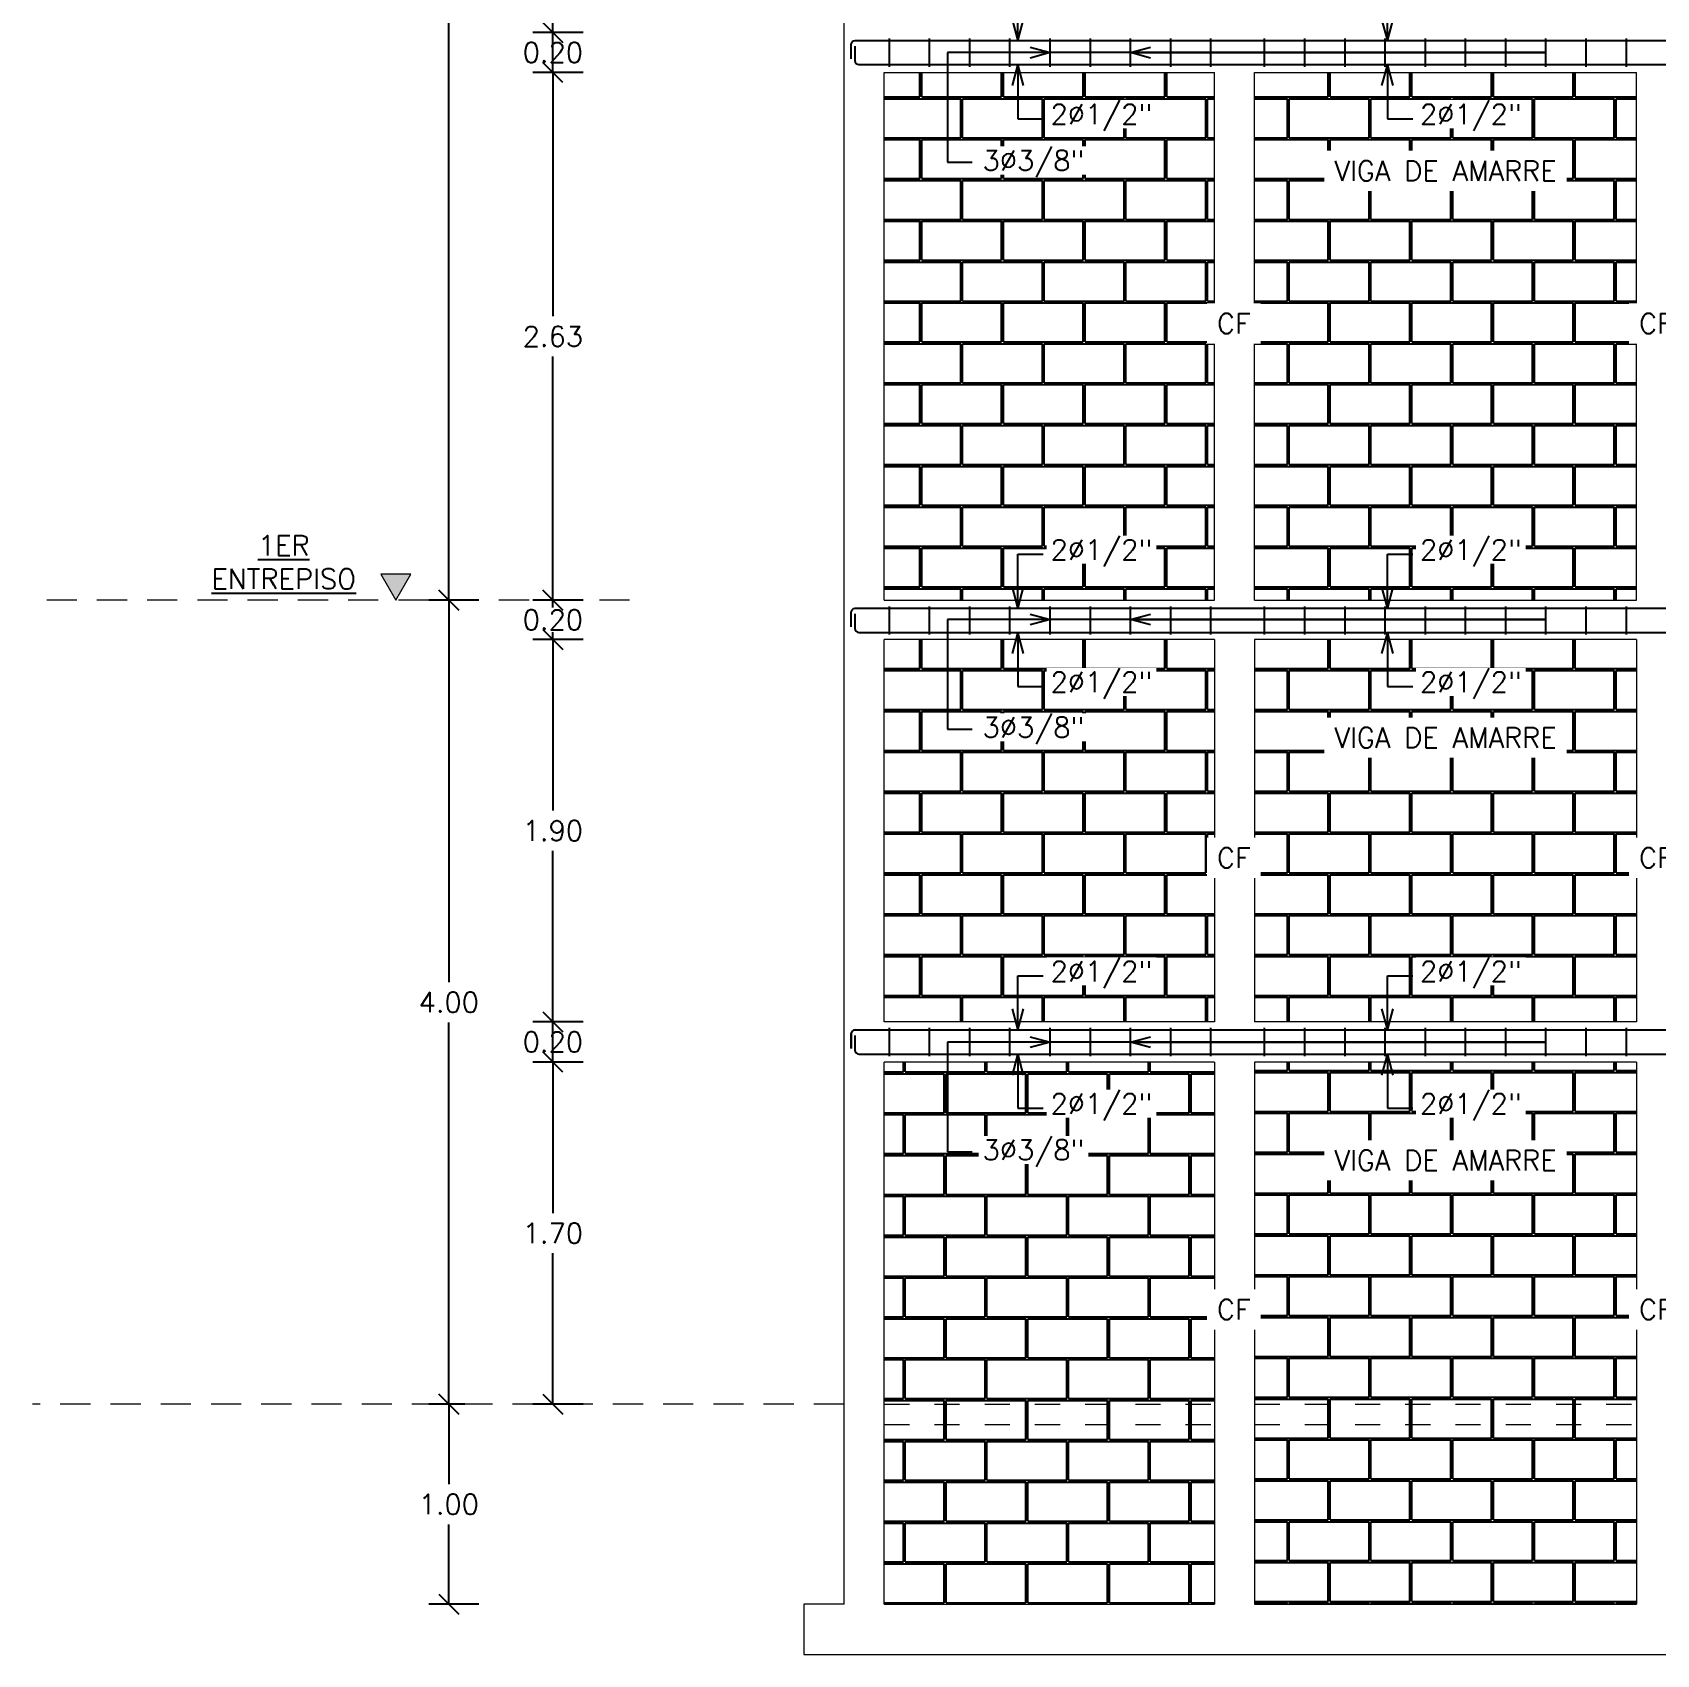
# Model space of a CAD drawing. Header units: metres. Extents: x -44 to 358, y -286 to 66.
# Drawn here: x -21.91 to -13.83, y -98.17 to -90.1 of the extents above; entities that cross this region are included whole.
import ezdxf
from ezdxf import colors
from ezdxf.entities.mleader import LeaderData, LeaderLine
from ezdxf.math import Vec2, Vec3

# ---------------------------------------------------------------- set-up
doc = ezdxf.new("R2010")
doc.units = ezdxf.units.M
doc.header["$LTSCALE"] = 0.3
doc.header["$PDMODE"] = 3
for name, pattern in [('DASHED', [0.75, 0.5, -0.25]), ('HIDDEN', [9.525, 6.35, -3.175]), ('STYLE_01', [0.833282, 0.416565, -0.416718])]:
    doc.linetypes.add(name, pattern=pattern)
for name, color, linetype in [('001-DIMLOSA', 4, 'Continuous'), ('001-DIMTEXTO', 4, 'Continuous'), ('ACERO', 5, 'Continuous'), ('DIMENSIONES', 7, 'Continuous'), ('DIMTEXTO', 4, 'Continuous'), ('HATCH', 8, 'Continuous'), ('TEXTO1', 1, 'Continuous')]:
    doc.layers.add(name, color=color, linetype=linetype)
doc.layers.add('VIGAS', color=1, linetype='HIDDEN', lineweight=15)
doc.styles.add('SMPLEX', font='simplex.shx')
doc.dimstyles.new('DIM-50', dxfattribs={"dimscale": 0.5, "dimtxt": 0.2, "dimasz": 0.2, "dimexe": 0.2, "dimexo": 0.2, "dimgap": 0.1, "dimtad": 0, "dimtih": 1, "dimtoh": 1, "dimzin": 0, "dimdsep": 46, "dimtxsty": 'SMPLEX', "dimblk1": 'OBLIQUE', "dimblk2": 'OBLIQUE', "dimsah": 1, "dimcen": 0.2, "dimclrd": 4, "dimclre": 4, "dimclrt": 4, "dimadec": 0, "dimazin": 0, "dimtfac": 1, "dimtmove": 0, "dimatfit": 3, "dimldrblk": 'OPEN30', "dimfxl": 0.3, "dimfxlon": 1, "dimtfill": 1, "dimtolj": 1, "dimtzin": 0, "dimarcsym": 0})
pattern_1 = [(360, (-20.93746, -163.17626), (0.2032, 0.2032), [0.396875, -0.009525]), (360, (-21.14066, -163.16674), (0.2032, 0.2032), [0.396875, -0.009525]), (90, (-20.93746, -163.17626), (-0.2032, 0.2032), [-0.212725, 0.193675]), (90, (-20.94698, -163.17626), (-0.2032, 0.2032), [-0.212725, 0.193675])]

# ---------------------------------------------------------------- blocks, each defined once
blk = doc.blocks.new('A$C2BC87D2B')
at = {"layer": '001-DIMTEXTO', "lineweight": 0}
h = blk.add_hatch(color=4, dxfattribs=at)
h.dxf.hatch_style = 1
h.paths.add_polyline_path([(0, 0), (0.112, 0.194), (-0.112, 0.194)])
at = {"layer": '001-DIMTEXTO', "color": 4, "lineweight": 0, "flags": 128}
blk.add_lwpolyline([(0, 0), (0.112, 0.194), (-0.112, 0.194)], close=True, dxfattribs=at)
blk = doc.blocks.new('_OBLIQUE')
at = {"color": 0, "linetype": 'ByBlock'}
blk.add_line((-0.5, -0.5), (0.5, 0.5), dxfattribs=at)
blk = doc.blocks.new('*D790')
at = {"layer": 'DEFPOINTS', "color": 0, "ltscale": 0.2, "transparency": 16777216}
for p in [(-19.8366, -92.9254), (-18.9376, -92.9254), (-19.6565, -96.9254)]:
    blk.add_point(p, dxfattribs=at)
at = {"layer": 'DIMENSIONES', "color": 4, "lineweight": -2, "ltscale": 0.2, "transparency": 16777216}
for p, q in [((-19.6866, -92.9254), (-19.9366, -92.9254)), ((-19.8366, -92.9254), (-19.8366, -94.8254)), ((-19.8366, -96.9254), (-19.8366, -95.0254)), ((-19.7565, -96.9254), (-19.9366, -96.9254))]:
    blk.add_line(p, q, dxfattribs=at)
at = {"layer": 'DIMENSIONES', "color": 4, "lineweight": -2, "ltscale": 0.2, "transparency": 16777216, "xscale": 0.1, "yscale": 0.1, "zscale": 0.1}
for p, rotation in [((-19.8366, -92.9254), 90), ((-19.8366, -96.9254), 270)]:
    blk.add_blockref('_OBLIQUE', p, dxfattribs=dict(at, rotation=rotation))
at = {"layer": 'DIMENSIONES', "color": 4, "ltscale": 0.2, "transparency": 16777216, "insert": (-19.8366, -94.9254), "char_height": 0.1, "attachment_point": 5, "style": 'SMPLEX', "bg_fill": 3, "box_fill_scale": 1.1, "bg_fill_color": 256, "bg_fill_true_color": 13158600, "bg_fill_transparency": 0}
blk.add_mtext('\\A1;4.00', dxfattribs=at)
blk = doc.blocks.new('_Open30')
at = {"color": 0, "lineweight": -2}
for p, q in [((-1, 0.268), (0, 0)), ((0, 0), (-1, -0.268)), ((0, 0), (-1, 0))]:
    blk.add_line(p, q, dxfattribs=at)
blk = doc.blocks.new('*D791')
at = {"layer": 'DEFPOINTS', "color": 0, "ltscale": 0.2, "transparency": 16777216}
for p in [(-19.8366, -86.5741), (-14.8699, -86.5741), (-18.9376, -92.9254)]:
    blk.add_point(p, dxfattribs=at)
at = {"layer": 'DIMENSIONES', "color": 4, "lineweight": -2, "ltscale": 0.2, "transparency": 16777216}
for p, q in [((-19.6866, -86.5741), (-19.9366, -86.5741)), ((-19.8366, -86.5741), (-19.8366, -89.6498)), ((-19.8366, -92.9254), (-19.8366, -89.8498)), ((-19.6866, -92.9254), (-19.9366, -92.9254))]:
    blk.add_line(p, q, dxfattribs=at)
at = {"layer": 'DIMENSIONES', "color": 4, "lineweight": -2, "ltscale": 0.2, "transparency": 16777216, "xscale": 0.1, "yscale": 0.1, "zscale": 0.1}
for p, rotation in [((-19.8366, -86.5741), 90), ((-19.8366, -92.9254), 270)]:
    blk.add_blockref('_OBLIQUE', p, dxfattribs=dict(at, rotation=rotation))
at = {"layer": 'DIMENSIONES', "color": 4, "ltscale": 0.2, "transparency": 16777216, "insert": (-19.8366, -89.7498), "char_height": 0.1, "attachment_point": 5, "style": 'SMPLEX', "bg_fill": 3, "box_fill_scale": 1.1, "bg_fill_color": 256, "bg_fill_true_color": 13158600, "bg_fill_transparency": 0}
blk.add_mtext('\\A1;6.35', dxfattribs=at)
blk = doc.blocks.new('*D792')
at = {"layer": 'DEFPOINTS', "color": 0, "ltscale": 0.2, "transparency": 16777216}
for p in [(-19.6565, -96.9254), (-19.8366, -97.9204), (-18.0699, -97.9204)]:
    blk.add_point(p, dxfattribs=at)
at = {"layer": 'DIMENSIONES', "color": 4, "lineweight": -2, "ltscale": 0.2, "transparency": 16777216}
for p, q in [((-19.7565, -96.9254), (-19.9366, -96.9254)), ((-19.8366, -96.9254), (-19.8366, -97.3229)), ((-19.8366, -97.9204), (-19.8366, -97.5229)), ((-19.6866, -97.9204), (-19.9366, -97.9204))]:
    blk.add_line(p, q, dxfattribs=at)
at = {"layer": 'DIMENSIONES', "color": 4, "lineweight": -2, "ltscale": 0.2, "transparency": 16777216, "xscale": 0.1, "yscale": 0.1, "zscale": 0.1}
for p, rotation in [((-19.8366, -96.9254), 90), ((-19.8366, -97.9204), 270)]:
    blk.add_blockref('_OBLIQUE', p, dxfattribs=dict(at, rotation=rotation))
at = {"layer": 'DIMENSIONES', "color": 4, "ltscale": 0.2, "transparency": 16777216, "insert": (-19.8366, -97.4229), "char_height": 0.1, "attachment_point": 5, "style": 'SMPLEX', "bg_fill": 3, "box_fill_scale": 1.1, "bg_fill_color": 256, "bg_fill_true_color": 13158600, "bg_fill_transparency": 0}
blk.add_mtext('\\A1;1.00', dxfattribs=at)
blk = doc.blocks.new('*D793')
at = {"layer": 'DEFPOINTS', "color": 0, "ltscale": 0.2, "transparency": 16777216}
for p in [(-19.3187, -95.2229), (-17.6699, -95.2229), (-17.8699, -96.9254)]:
    blk.add_point(p, dxfattribs=at)
at = {"layer": 'DIMENSIONES', "color": 4, "lineweight": -2, "ltscale": 0.2, "transparency": 16777216}
for p, q in [((-19.1687, -95.2229), (-19.4187, -95.2229)), ((-19.3187, -95.2229), (-19.3187, -95.9742)), ((-19.3187, -96.9254), (-19.3187, -96.1742)), ((-19.1687, -96.9254), (-19.4187, -96.9254))]:
    blk.add_line(p, q, dxfattribs=at)
at = {"layer": 'DIMENSIONES', "color": 4, "lineweight": -2, "ltscale": 0.2, "transparency": 16777216, "xscale": 0.1, "yscale": 0.1, "zscale": 0.1}
for p, rotation in [((-19.3187, -95.2229), 90), ((-19.3187, -96.9254), 270)]:
    blk.add_blockref('_OBLIQUE', p, dxfattribs=dict(at, rotation=rotation))
at = {"layer": 'DIMENSIONES', "color": 4, "ltscale": 0.2, "transparency": 16777216, "insert": (-19.3187, -96.0742), "char_height": 0.1, "attachment_point": 5, "style": 'SMPLEX', "bg_fill": 3, "box_fill_scale": 1.1, "bg_fill_color": 256, "bg_fill_true_color": 13158600, "bg_fill_transparency": 0}
blk.add_mtext('\\A1;1.70', dxfattribs=at)
blk = doc.blocks.new('*D794')
at = {"layer": 'DEFPOINTS', "color": 0, "ltscale": 0.2, "transparency": 16777216}
for p in [(-17.6699, -95.0229), (-17.6699, -95.2229)]:
    blk.add_point(p, dxfattribs=at)
at = {"layer": 'DIMENSIONES', "color": 4, "lineweight": -2, "ltscale": 0.2, "transparency": 16777216}
for p, q in [((-19.3187, -95.0229), (-19.3187, -94.9229)), ((-19.1687, -95.0229), (-19.4187, -95.0229)), ((-19.1687, -95.2229), (-19.4187, -95.2229)), ((-19.3187, -95.2229), (-19.3187, -95.3229))]:
    blk.add_line(p, q, dxfattribs=at)
at = {"layer": 'DIMENSIONES', "color": 4, "ltscale": 0.2, "transparency": 16777216, "insert": (-19.3187, -95.1229), "char_height": 0.1, "attachment_point": 5, "style": 'SMPLEX', "bg_fill": 3, "box_fill_scale": 1.1, "bg_fill_color": 256, "bg_fill_true_color": 13158600, "bg_fill_transparency": 0}
blk.add_mtext('\\A1;0.20', dxfattribs=at)
at = {"layer": 'DEFPOINTS', "color": 0, "ltscale": 0.2, "transparency": 16777216}
blk.add_point((-19.3187, -95.0229), dxfattribs=at)
at = {"layer": 'DIMENSIONES', "color": 4, "lineweight": -2, "ltscale": 0.2, "transparency": 16777216}
blk.add_line((-19.3187, -95.2229), (-19.3187, -95.0229), dxfattribs=at)
blk.add_line((-19.3187, -95.2229), (-19.3187, -95.0229), dxfattribs=at)
at = {"layer": 'DIMENSIONES', "color": 4, "lineweight": -2, "ltscale": 0.2, "transparency": 16777216, "xscale": 0.1, "yscale": 0.1, "zscale": 0.1}
for p, rotation in [((-19.3187, -95.0229), 270), ((-19.3187, -95.2229), 90)]:
    blk.add_blockref('_OBLIQUE', p, dxfattribs=dict(at, rotation=rotation))
blk = doc.blocks.new('*D795')
at = {"layer": 'DEFPOINTS', "color": 0, "ltscale": 0.2, "transparency": 16777216}
for p in [(-19.3187, -93.1204), (-17.6699, -93.1204), (-17.6699, -95.0229)]:
    blk.add_point(p, dxfattribs=at)
at = {"layer": 'DIMENSIONES', "color": 4, "lineweight": -2, "ltscale": 0.2, "transparency": 16777216}
for p, q in [((-19.1687, -93.1204), (-19.4187, -93.1204)), ((-19.3187, -93.1204), (-19.3187, -93.9717)), ((-19.3187, -95.0229), (-19.3187, -94.1717)), ((-19.1687, -95.0229), (-19.4187, -95.0229))]:
    blk.add_line(p, q, dxfattribs=at)
at = {"layer": 'DIMENSIONES', "color": 4, "lineweight": -2, "ltscale": 0.2, "transparency": 16777216, "xscale": 0.1, "yscale": 0.1, "zscale": 0.1}
for p, rotation in [((-19.3187, -93.1204), 90), ((-19.3187, -95.0229), 270)]:
    blk.add_blockref('_OBLIQUE', p, dxfattribs=dict(at, rotation=rotation))
at = {"layer": 'DIMENSIONES', "color": 4, "ltscale": 0.2, "transparency": 16777216, "insert": (-19.3187, -94.0717), "char_height": 0.1, "attachment_point": 5, "style": 'SMPLEX', "bg_fill": 3, "box_fill_scale": 1.1, "bg_fill_color": 256, "bg_fill_true_color": 13158600, "bg_fill_transparency": 0}
blk.add_mtext('\\A1;1.90', dxfattribs=at)
blk = doc.blocks.new('*D796')
at = {"layer": 'DEFPOINTS', "color": 0, "ltscale": 0.2, "transparency": 16777216}
for p in [(-17.6699, -92.9254), (-17.6699, -93.1204)]:
    blk.add_point(p, dxfattribs=at)
at = {"layer": 'DIMENSIONES', "color": 4, "lineweight": -2, "ltscale": 0.2, "transparency": 16777216}
for p, q in [((-19.1687, -92.9254), (-19.4187, -92.9254)), ((-19.3187, -93.1204), (-19.3187, -92.9254)), ((-19.1687, -93.1204), (-19.4187, -93.1204))]:
    blk.add_line(p, q, dxfattribs=at)
at = {"layer": 'DIMENSIONES', "color": 4, "ltscale": 0.2, "transparency": 16777216, "insert": (-19.3187, -93.0229), "char_height": 0.1, "attachment_point": 5, "style": 'SMPLEX', "bg_fill": 3, "box_fill_scale": 1.1, "bg_fill_color": 256, "bg_fill_true_color": 13158600, "bg_fill_transparency": 0}
blk.add_mtext('\\A1;0.20', dxfattribs=at)
at = {"layer": 'DEFPOINTS', "color": 0, "ltscale": 0.2, "transparency": 16777216}
blk.add_point((-19.3187, -92.9254), dxfattribs=at)
at = {"layer": 'DIMENSIONES', "color": 4, "lineweight": -2, "ltscale": 0.2, "transparency": 16777216, "xscale": 0.1, "yscale": 0.1, "zscale": 0.1}
for p, rotation in [((-19.3187, -92.9254), 90), ((-19.3187, -93.1204), 270)]:
    blk.add_blockref('_OBLIQUE', p, dxfattribs=dict(at, rotation=rotation))
blk = doc.blocks.new('*D797')
at = {"layer": 'DEFPOINTS', "color": 0, "ltscale": 0.2, "transparency": 16777216}
for p in [(-19.3187, -90.3004), (-17.6699, -90.3004), (-17.6699, -92.9254)]:
    blk.add_point(p, dxfattribs=at)
at = {"layer": 'DIMENSIONES', "color": 4, "lineweight": -2, "ltscale": 0.2, "transparency": 16777216}
for p, q in [((-19.1687, -90.3004), (-19.4187, -90.3004)), ((-19.3187, -90.3004), (-19.3187, -91.5129)), ((-19.3187, -92.9254), (-19.3187, -91.7129)), ((-19.1687, -92.9254), (-19.4187, -92.9254))]:
    blk.add_line(p, q, dxfattribs=at)
at = {"layer": 'DIMENSIONES', "color": 4, "lineweight": -2, "ltscale": 0.2, "transparency": 16777216, "xscale": 0.1, "yscale": 0.1, "zscale": 0.1}
for p, rotation in [((-19.3187, -90.3004), 90), ((-19.3187, -92.9254), 270)]:
    blk.add_blockref('_OBLIQUE', p, dxfattribs=dict(at, rotation=rotation))
at = {"layer": 'DIMENSIONES', "color": 4, "ltscale": 0.2, "transparency": 16777216, "insert": (-19.3187, -91.6129), "char_height": 0.1, "attachment_point": 5, "style": 'SMPLEX', "bg_fill": 3, "box_fill_scale": 1.1, "bg_fill_color": 256, "bg_fill_true_color": 13158600, "bg_fill_transparency": 0}
blk.add_mtext('\\A1;2.63', dxfattribs=at)
blk = doc.blocks.new('*D798')
at = {"layer": 'DEFPOINTS', "color": 0, "ltscale": 0.2, "transparency": 16777216}
for p in [(-17.6699, -90.1004), (-17.6699, -90.3004)]:
    blk.add_point(p, dxfattribs=at)
at = {"layer": 'DIMENSIONES', "color": 4, "lineweight": -2, "ltscale": 0.2, "transparency": 16777216}
for p, q in [((-19.3187, -90.1004), (-19.3187, -90.0004)), ((-19.1687, -90.1004), (-19.4187, -90.1004)), ((-19.1687, -90.3004), (-19.4187, -90.3004)), ((-19.3187, -90.3004), (-19.3187, -90.4004))]:
    blk.add_line(p, q, dxfattribs=at)
at = {"layer": 'DIMENSIONES', "color": 4, "ltscale": 0.2, "transparency": 16777216, "insert": (-19.3187, -90.2004), "char_height": 0.1, "attachment_point": 5, "style": 'SMPLEX', "bg_fill": 3, "box_fill_scale": 1.1, "bg_fill_color": 256, "bg_fill_true_color": 13158600, "bg_fill_transparency": 0}
blk.add_mtext('\\A1;0.20', dxfattribs=at)
at = {"layer": 'DEFPOINTS', "color": 0, "ltscale": 0.2, "transparency": 16777216}
blk.add_point((-19.3187, -90.1004), dxfattribs=at)
at = {"layer": 'DIMENSIONES', "color": 4, "lineweight": -2, "ltscale": 0.2, "transparency": 16777216}
blk.add_line((-19.3187, -90.3004), (-19.3187, -90.1004), dxfattribs=at)
blk.add_line((-19.3187, -90.3004), (-19.3187, -90.1004), dxfattribs=at)
at = {"layer": 'DIMENSIONES', "color": 4, "lineweight": -2, "ltscale": 0.2, "transparency": 16777216, "xscale": 0.1, "yscale": 0.1, "zscale": 0.1}
for p, rotation in [((-19.3187, -90.1004), 270), ((-19.3187, -90.3004), 90)]:
    blk.add_blockref('_OBLIQUE', p, dxfattribs=dict(at, rotation=rotation))
blk = doc.blocks.new('*D799')
at = {"layer": 'DEFPOINTS', "color": 0, "ltscale": 0.2, "transparency": 16777216}
for p in [(-19.3187, -88.7006), (-17.6699, -88.7006), (-17.6699, -90.1004)]:
    blk.add_point(p, dxfattribs=at)
at = {"layer": 'DIMENSIONES', "color": 4, "lineweight": -2, "ltscale": 0.2, "transparency": 16777216}
for p, q in [((-19.1687, -88.7006), (-19.4187, -88.7006)), ((-19.3187, -88.7006), (-19.3187, -89.3005)), ((-19.3187, -90.1004), (-19.3187, -89.5005)), ((-19.1687, -90.1004), (-19.4187, -90.1004))]:
    blk.add_line(p, q, dxfattribs=at)
at = {"layer": 'DIMENSIONES', "color": 4, "lineweight": -2, "ltscale": 0.2, "transparency": 16777216, "xscale": 0.1, "yscale": 0.1, "zscale": 0.1}
for p, rotation in [((-19.3187, -88.7006), 90), ((-19.3187, -90.1004), 270)]:
    blk.add_blockref('_OBLIQUE', p, dxfattribs=dict(at, rotation=rotation))
at = {"layer": 'DIMENSIONES', "color": 4, "ltscale": 0.2, "transparency": 16777216, "insert": (-19.3187, -89.4005), "char_height": 0.1, "attachment_point": 5, "style": 'SMPLEX', "bg_fill": 3, "box_fill_scale": 1.1, "bg_fill_color": 256, "bg_fill_true_color": 13158600, "bg_fill_transparency": 0}
blk.add_mtext('\\A1;1.40', dxfattribs=at)
blk = doc.blocks.new('*U804')
at = {"layer": 'ACERO'}
blk.add_line((0, -0.0702), (0, 0.0702), dxfattribs=at)
blk = doc.blocks.new('*U805')
at = {"layer": 'HATCH', "color": 0, "linetype": 'ByBlock', "lineweight": -2, "transparency": 16777216}
for p in [(0, 0), (0.2, 0), (0.4, 0), (0.6, 0), (0.8, 0), (1, 0), (1.2, 0), (1.4, 0), (1.6, 0)]:
    blk.add_blockref('*U804', p, dxfattribs=at)
blk = doc.blocks.new('*U806')
at = {"layer": 'ACERO'}
blk.add_line((0, -0.0702), (0, 0.0702), dxfattribs=at)
blk = doc.blocks.new('*U807')
at = {"layer": 'HATCH', "color": 0, "linetype": 'ByBlock', "lineweight": -2, "transparency": 16777216}
for p in [(0, 0), (0.2, 0), (0.4, 0), (0.6, 0), (0.8, 0), (1, 0), (1.2, 0), (1.4, 0), (1.6, 0), (1.8, 0)]:
    blk.add_blockref('*U806', p, dxfattribs=at)
blk = doc.blocks.new('*U814')
at = {"layer": 'ACERO'}
blk.add_line((0, -0.0702), (0, 0.0702), dxfattribs=at)
blk = doc.blocks.new('*U815')
at = {"layer": 'HATCH', "color": 0, "linetype": 'ByBlock', "lineweight": -2, "transparency": 16777216}
for p in [(0, 0), (0.2, 0), (0.4, 0), (0.6, 0), (0.8, 0), (1, 0), (1.2, 0), (1.4, 0), (1.6, 0)]:
    blk.add_blockref('*U814', p, dxfattribs=at)
blk = doc.blocks.new('*U810')
at = {"layer": 'ACERO'}
blk.add_line((0, -0.0702), (0, 0.0702), dxfattribs=at)
blk = doc.blocks.new('*U811')
at = {"layer": 'HATCH', "color": 0, "linetype": 'ByBlock', "lineweight": -2, "transparency": 16777216}
for p in [(0, 0), (0.2, 0), (0.4, 0), (0.6, 0), (0.8, 0), (1, 0), (1.2, 0), (1.4, 0), (1.6, 0), (1.8, 0)]:
    blk.add_blockref('*U810', p, dxfattribs=at)
blk = doc.blocks.new('*U820')
at = {"layer": 'ACERO'}
blk.add_line((0, -0.0702), (0, 0.0702), dxfattribs=at)
blk = doc.blocks.new('*U821')
at = {"layer": 'HATCH', "color": 0, "linetype": 'ByBlock', "lineweight": -2, "transparency": 16777216}
for p in [(0, 0), (0.2, 0), (0.4, 0), (0.6, 0), (0.8, 0), (1, 0), (1.2, 0), (1.4, 0), (1.6, 0)]:
    blk.add_blockref('*U820', p, dxfattribs=at)
blk = doc.blocks.new('*U816')
at = {"layer": 'ACERO'}
blk.add_line((0, -0.0702), (0, 0.0702), dxfattribs=at)
blk = doc.blocks.new('*U817')
at = {"layer": 'HATCH', "color": 0, "linetype": 'ByBlock', "lineweight": -2, "transparency": 16777216}
for p in [(0, 0), (0.2, 0), (0.4, 0), (0.6, 0), (0.8, 0), (1, 0), (1.2, 0), (1.4, 0), (1.6, 0), (1.8, 0)]:
    blk.add_blockref('*U816', p, dxfattribs=at)

msp = doc.modelspace()

# ---------------------------------------------------------------- hatches: boundary and pattern name
at = {"layer": 'HATCH', "ltscale": 0.2}
h = msp.add_hatch(dxfattribs=at)
h.set_pattern_fill('AR-B816C', color=256, scale=0.001, angle=-90)
h.set_pattern_definition(pattern_1)
h.paths.add_polyline_path([(-16.026886, -90.3004349), (-17.6698993, -90.3004349), (-17.6698993, -92.9254364), (-16.026886, -92.925437)])
h = msp.add_hatch(dxfattribs=at)
h.set_pattern_fill('AR-B816C', color=256, scale=0.001, angle=-90)
h.set_pattern_definition(pattern_1)
h.paths.add_polyline_path([(-15.826886, -92.925437), (-13.9268875, -92.9254364), (-13.9268875, -90.3004349), (-15.826886, -90.3004349)])
h = msp.add_hatch(dxfattribs=at)
h.set_pattern_fill('AR-B816C', color=256, scale=0.001, angle=-90)
h.set_pattern_definition(pattern_1)
h.paths.add_polyline_path([(-17.6698993, -95.0229364), (-16.026886, -95.0229364), (-16.026886, -93.1204364), (-17.6698993, -93.1204364)])
h = msp.add_hatch(dxfattribs=at)
h.set_pattern_fill('AR-B816C', color=256, scale=0.001, angle=-90)
h.set_pattern_definition(pattern_1)
h.paths.add_polyline_path([(-13.9268875, -95.0229364), (-13.9268875, -93.1204364), (-15.826886, -93.1204364), (-15.826886, -95.0229364)])
h = msp.add_hatch(dxfattribs=at)
h.set_pattern_fill('AR-B816C', color=256, scale=0.001, angle=-90)
h.set_pattern_definition([(360, (-24.88047, -163.3533), (0.2032, 0.2032), [0.396875, -0.009525]), (360, (-25.08367, -163.34377), (0.2032, 0.2032), [0.396875, -0.009525]), (90, (-24.88047, -163.3533), (-0.2032, 0.2032), [-0.212725, 0.193675]), (90, (-24.89, -163.3533), (-0.2032, 0.2032), [-0.212725, 0.193675])])
h.paths.add_polyline_path([(-16.026886, -97.9204364), (-16.026886, -95.2229364), (-17.6698993, -95.2229364), (-17.6698993, -97.9204364)])
h = msp.add_hatch(dxfattribs=at)
h.set_pattern_fill('AR-B816C', color=256, scale=0.001, angle=-90)
h.set_pattern_definition([(360, (-20.93746, -163.34661), (0.2032, 0.2032), [0.396875, -0.009525]), (360, (-21.14066, -163.33709), (0.2032, 0.2032), [0.396875, -0.009525]), (90, (-20.93746, -163.34661), (-0.2032, 0.2032), [-0.212725, 0.193675]), (90, (-20.94698, -163.34661), (-0.2032, 0.2032), [-0.212725, 0.193675])])
h.paths.add_polyline_path([(-15.826886, -95.2229364), (-15.826886, -97.9204364), (-13.9268875, -97.9204364), (-13.9268875, -95.2229364)])

# ---------------------------------------------------------------- linework, layer by layer
at = {"layer": 'TEXTO1', "color": 8, "linetype": 'DASHED', "lineweight": 0}
for p, q in [((-18.9375522, -92.9254364), (-21.9083306, -92.9254364)), ((-17.8698993, -96.9254364), (-21.9083306, -96.9254364))]:
    msp.add_line(p, q, dxfattribs=at)
at = {"layer": 'TEXTO1', "color": 8, "linetype": 'STYLE_01', "lineweight": 0}
for p, q in [((-17.6698993, -96.9254364, 0), (-16.026886, -96.9254364, 0)), ((-15.826886, -96.9254364, 0), (-13.9268875, -96.9254364, 0)), ((-17.6698993, -97.0254364, 0), (-16.026886, -97.0254364, 0)), ((-15.826886, -97.0254364, 0), (-13.9268875, -97.0254364, 0))]:
    msp.add_line(p, q, dxfattribs=at)
at = {"layer": 'VIGAS', "linetype": 'ByBlock'}
for p, q in [((-17.8698993, -97.9204364), (-17.8698993, -88.6255656)), ((-17.6698993, -92.9254364), (-17.6698993, -90.3004349)), ((-17.6698993, -90.3004349), (-16.026886, -90.3004349)), ((-16.026886, -92.925437), (-16.026886, -90.3004349)), ((-15.826886, -90.3004349), (-13.9268875, -90.3004349)), ((-15.826886, -92.9254364), (-15.826886, -90.3004349)), ((-13.9268875, -92.9254364), (-13.9268875, -90.3004349)), ((-17.6698993, -92.9254364), (-16.026886, -92.925437)), ((-15.826886, -92.925437), (-13.9268875, -92.9254364)), ((-17.6698993, -95.0229364), (-17.6698993, -93.1204364)), ((-16.026886, -93.1204364), (-17.6698993, -93.1204364)), ((-16.026886, -93.1204357), (-16.026886, -95.0229364)), ((-13.9268875, -93.1204364), (-15.826886, -93.1204364)), ((-15.826886, -93.1204364), (-15.826886, -95.0229364)), ((-13.9268875, -93.1204364), (-13.9268875, -95.0229364)), ((-16.026886, -95.0229364), (-17.6698993, -95.0229364)), ((-13.9268875, -95.0229364), (-15.826886, -95.0229364)), ((-17.6698993, -97.9204364), (-17.6698993, -95.2229364)), ((-16.026886, -95.2229364), (-17.6698993, -95.2229364)), ((-16.026886, -95.2229364), (-16.026886, -97.9204364)), ((-15.826886, -95.2229364), (-15.826886, -97.9204364)), ((-13.9268875, -95.2229364), (-15.826886, -95.2229364)), ((-13.9268875, -95.2229364), (-13.9268875, -97.9204364)), ((-17.8698993, -97.9204364), (-18.0699352, -97.9204364)), ((-18.0699352, -97.9204364), (-18.0699352, -98.1704364)), ((-18.0699352, -98.1704364), (-11.6269234, -98.1704364))]:
    msp.add_line(p, q, dxfattribs=at)
at = {"layer": 'VIGAS', "linetype": 'ByBlock', "transparency": 33554534}
for p, q in [((-15.826886, -92.925437), (-13.9268875, -92.9254364)), ((-17.6698993, -97.9204364), (-16.026886, -97.9204364)), ((-15.826886, -97.9204364), (-13.9268875, -97.9204364))]:
    msp.add_line(p, q, dxfattribs=at)

# ---------------------------------------------------------------- block references
at = {"layer": 'HATCH'}
msp.add_blockref('*U807', (-15.776886, -95.1236723), dxfattribs=at)
at = {"layer": 'TEXTO1', "ltscale": 2, "xscale": 0.6666666666666666, "yscale": 0.6666666666666666, "zscale": 0.6666666666666666}
msp.add_blockref('A$C2BC87D2B', (-20.1007461, -92.92517), dxfattribs=at)

# ---------------------------------------------------------------- leaders
at = {"layer": '001-DIMLOSA', "lineweight": 0}
for points in [[(-17.0048785, -93.0901496), (-17.0048785, -93.3545503), (-16.8788714, -93.3545503)], [(-15.1662922, -93.0901496), (-15.1662922, -93.3545503), (-15.0402852, -93.3545503)], [(-17.0048793, -95.0582237), (-17.0048793, -94.793823), (-16.8788722, -94.793823)], [(-15.166293, -95.0582237), (-15.166293, -94.793823), (-15.040286, -94.793823)], [(-17.0048793, -95.187649), (-17.0048793, -95.4520497), (-16.8788722, -95.4520497)], [(-15.166293, -95.187649), (-15.166293, -95.4520497), (-15.040286, -95.4520497)]]:
    msp.add_leader(points, dimstyle='DIM-50', override={"dimgap": 0.1, "dimtad": 0}, dxfattribs=at)
at = {"layer": 'DIMTEXTO', "ltscale": 0.2}
ml = msp.add_multileader_mtext('Standard', dxfattribs=at)
ml.set_content('', color=256)
ml.set_leader_properties()
ml.set_arrow_properties(name='OPEN30')
ml.build(insert=Vec2(0, 0))
ml.multileader.update_dxf_attribs({"text_right_attachment_type": 6, "dogleg_length": 0.36, "arrow_head_size": 0.1})
ctx = ml.context
ctx.base_point, ctx.char_height, ctx.arrow_head_size, ctx.landing_gap_size, ctx.plane_origin = Vec3(-16.9762376, -95.0736723), 0.1, 0.1, 0.01, Vec3(-16.4442696, -95.1236723)
ctx.right_attachment, ctx.text_align_type = 6, 2
notes = []
notes.append((ctx, [(0, (1, 1, 0), (-16.7562376, -95.1236723), (-1, 0), 0.2, [(2, [(-16.4442696, -95.1236723), (-15.576886, -95.1236723), (-14.376886, -95.1236723)], 0, [])])]))
ctx.mtext.insert, ctx.mtext.alignment, ctx.mtext.flow_direction = Vec3(-16.9662376, -95.0236723), 3, 5
for ctx, leaders in notes:
    for number, flags, end, landing, length, lines in leaders:
        leader = LeaderData()
        leader.index, (leader.has_last_leader_line, leader.has_dogleg_vector, leader.attachment_direction) = number, flags
        leader.last_leader_point, leader.dogleg_vector, leader.dogleg_length = Vec3(end), Vec3(landing), length
        for number, points, colour, breaks in lines:
            line = LeaderLine()
            line.index, line.vertices, line.color, line.breaks = number, Vec3.list(points), colors.encode_raw_color(colour), breaks
            leader.lines.append(line)
        ctx.leaders.append(leader)

# ---------------------------------------------------------------- next in the draw order: texts
at = {"layer": '001-DIMTEXTO', "color": 4, "char_height": 0.1, "attachment_point": 5, "style": 'SMPLEX', "bg_fill": 3, "bg_fill_color": 256, "bg_fill_transparency": 0}
for s, insert, box_fill_scale in [('\\A1;CF', (-13.8303226, -91.5486991), 1.5), ('\\A1;2∅1/2"', (-16.5893456, -93.3489945), 1.2), ('\\A1;2∅1/2"', (-14.7507594, -93.3489945), 1.2), ('\\A1;VIGA DE AMARRE', (-14.8768867, -93.609166), 1.5), ('\\A1;CF', (-15.9303211, -94.2072197), 1.5), ('\\A1;CF', (-13.8303226, -94.2072197), 1.5), ('\\A1;2∅1/2"', (-16.5893464, -94.7882672), 1.2), ('\\A1;2∅1/2"', (-14.7507602, -94.7882672), 1.2), ('\\A1;2∅1/2"', (-16.5893464, -95.4464938), 1.2), ('\\A1;2∅1/2"', (-14.7507602, -95.4464938), 1.2), ('\\A1;VIGA DE AMARRE', (-14.8768867, -95.711666), 1.5), ('\\A1;CF', (-15.9303211, -96.4539821), 1.5), ('\\A1;CF', (-13.8303226, -96.4539821), 1.5)]:
    msp.add_mtext(s, dxfattribs=dict(at, insert=insert, box_fill_scale=box_fill_scale))
at = {"layer": 'TEXTO1', "color": 4, "insert": (-20.6581343, -92.7361042), "char_height": 0.1, "width": 0.006391309, "attachment_point": 5, "style": 'SMPLEX', "bg_fill": 2}
msp.add_mtext('\\A1;{\\L1ER ENTREPISO}', dxfattribs=at)

# ---------------------------------------------------------------- next in the draw order: dimensions: what is measured, and where the dimension line sits
at = {"layer": 'DIMENSIONES', "ltscale": 0.2}
dim = msp.add_linear_dim(base=(-19.8365978, -92.9254364), p1=(-19.6564616, -96.9254364), p2=(-18.9375522, -92.9254364), angle=90, dimstyle='DIM-50', dxfattribs=at)
dim.commit()
dim.dimension.update_dxf_attribs({"geometry": '*D790', "text_midpoint": (-19.8365978, -94.9254364)})

# ---------------------------------------------------------------- next in the draw order: dimensions: what is measured, and where the dimension line sits
for base, p1, p2, picture, middle in [((-19.8365978, -86.5740808), (-18.9375522, -92.9254364), (-14.8698993, -86.5740808), '*D791', (-19.8365978, -89.7497586)), ((-19.836597777, -97.920436354), (-19.656461551, -96.925436351), (-18.069935237, -97.920436354), '*D792', (-19.836597777, -97.422936352))]:
    dim = msp.add_linear_dim(base=base, p1=p1, p2=p2, angle=90, dimstyle='DIM-50', override={"dimtmove": 1}, dxfattribs=at)
    dim.commit()
    dim.dimension.update_dxf_attribs({"geometry": picture, "text_midpoint": middle})

# ---------------------------------------------------------------- next in the draw order: leaders
at = {"layer": 'HATCH', "ltscale": 0.2}
msp.add_leader([(-16.8442696, -95.1236723), (-17.3547081, -95.1236723), (-17.3547081, -95.6692794), (-17.2321413, -95.6692794)], dimstyle='DIM-50', dxfattribs=at)

# ---------------------------------------------------------------- next in the draw order: block references
at = {"layer": 'HATCH'}
for name, p in [('*U817', (-15.776886, -90.2011709)), ('*U811', (-15.7768852, -93.0261729))]:
    msp.add_blockref(name, p, dxfattribs=at)

# ---------------------------------------------------------------- next in the draw order: texts
at = {"layer": '001-DIMTEXTO', "color": 4, "char_height": 0.1, "attachment_point": 5, "style": 'SMPLEX', "bg_fill": 3, "bg_fill_color": 256, "bg_fill_transparency": 0}
for s, insert, box_fill_scale in [('\\A1;VIGA DE AMARRE', (-14.8768867, -90.7891646), 1.5), ('\\A1;CF', (-15.9303211, -91.5486991), 1.5), ('\\A1;3∅3/8"', (-16.9274461, -95.676785), 1.2)]:
    msp.add_mtext(s, dxfattribs=dict(at, insert=insert, box_fill_scale=box_fill_scale))

# ---------------------------------------------------------------- next in the draw order: dimensions: what is measured, and where the dimension line sits
at = {"layer": 'DIMENSIONES', "ltscale": 0.2}
dim = msp.add_linear_dim(base=(-19.3186995, -95.2229364), p1=(-17.8698993, -96.9254364), p2=(-17.6698993, -95.2229364), angle=90, dimstyle='DIM-50', dxfattribs=at)
dim.commit()
dim.dimension.update_dxf_attribs({"geometry": '*D793', "text_midpoint": (-19.3186995, -96.0741864)})

# ---------------------------------------------------------------- next in the draw order: leaders
at = {"layer": '001-DIMLOSA', "lineweight": 0}
for points in [[(-17.0048793, -90.1357223), (-17.0048793, -89.8713216), (-16.8788722, -89.8713216)], [(-15.166293, -90.1357223), (-15.166293, -89.8713216), (-15.040286, -89.8713216)], [(-17.0048793, -90.2651476), (-17.0048793, -90.5295482), (-16.8788722, -90.5295482)], [(-15.166293, -90.2651476), (-15.166293, -90.5295482), (-15.040286, -90.5295482)], [(-17.0048785, -92.9607243), (-17.0048785, -92.6963237), (-16.8788714, -92.6963237)], [(-15.1662922, -92.9607243), (-15.1662922, -92.6963237), (-15.0402852, -92.6963237)]]:
    msp.add_leader(points, dimstyle='DIM-50', override={"dimgap": 0.1, "dimtad": 0}, dxfattribs=at)
at = {"layer": 'DIMTEXTO', "ltscale": 0.2}
ml = msp.add_multileader_mtext('Standard', dxfattribs=at)
ml.set_content('', color=256)
ml.set_leader_properties()
ml.set_arrow_properties(name='OPEN30')
ml.build(insert=Vec2(0, 0))
ml.multileader.update_dxf_attribs({"text_right_attachment_type": 6, "dogleg_length": 0.36, "arrow_head_size": 0.1})
ctx = ml.context
ctx.base_point, ctx.char_height, ctx.arrow_head_size, ctx.landing_gap_size, ctx.plane_origin = Vec3(-16.9762376, -90.1511709), 0.1, 0.1, 0.01, Vec3(-16.4442696, -90.2011709)
ctx.right_attachment, ctx.text_align_type = 6, 2
notes = []
notes.append((ctx, [(0, (1, 1, 0), (-16.7562376, -90.2011709), (-1, 0), 0.2, [(2, [(-16.4442696, -90.2011709), (-15.576886, -90.2011709), (-14.376886, -90.2011709)], 0, [])])]))
ctx.mtext.insert, ctx.mtext.alignment, ctx.mtext.flow_direction = Vec3(-16.9662376, -90.1011709), 3, 5
ml = msp.add_multileader_mtext('Standard', dxfattribs=at)
ml.set_content('', color=256)
ml.set_leader_properties()
ml.set_arrow_properties(name='OPEN30')
ml.build(insert=Vec2(0, 0))
ml.multileader.update_dxf_attribs({"text_right_attachment_type": 6, "dogleg_length": 0.36, "arrow_head_size": 0.1})
ctx = ml.context
ctx.base_point, ctx.char_height, ctx.arrow_head_size, ctx.landing_gap_size, ctx.plane_origin = Vec3(-16.9762376, -92.9711723), 0.1, 0.1, 0.01, Vec3(-16.4442696, -93.0211723)
ctx.right_attachment, ctx.text_align_type = 6, 2
notes.append((ctx, [(0, (1, 1, 0), (-16.7562376, -93.0211723), (-1, 0), 0.2, [(2, [(-16.4442696, -93.0211723), (-15.576886, -93.0211723), (-14.376886, -93.0211723)], 0, [])])]))
ctx.mtext.insert, ctx.mtext.alignment, ctx.mtext.flow_direction = Vec3(-16.9662376, -92.9211723), 3, 5
at = {"layer": 'HATCH', "ltscale": 0.2}
msp.add_leader([(-16.8442696, -93.0211723), (-17.3547081, -93.0211723), (-17.3547081, -93.5667794), (-17.2321413, -93.5667794)], dimstyle='DIM-50', dxfattribs=at)
for ctx, leaders in notes:
    for number, flags, end, landing, length, lines in leaders:
        leader = LeaderData()
        leader.index, (leader.has_last_leader_line, leader.has_dogleg_vector, leader.attachment_direction) = number, flags
        leader.last_leader_point, leader.dogleg_vector, leader.dogleg_length = Vec3(end), Vec3(landing), length
        for number, points, colour, breaks in lines:
            line = LeaderLine()
            line.index, line.vertices, line.color, line.breaks = number, Vec3.list(points), colors.encode_raw_color(colour), breaks
            leader.lines.append(line)
        ctx.leaders.append(leader)

# ---------------------------------------------------------------- next in the draw order: texts
at = {"layer": '001-DIMTEXTO', "color": 4, "char_height": 0.1, "attachment_point": 5, "style": 'SMPLEX', "bg_fill": 3, "box_fill_scale": 1.2, "bg_fill_color": 256, "bg_fill_transparency": 0}
for s, insert in [('\\A1;2∅1/2"', (-16.5893464, -90.5239924)), ('\\A1;2∅1/2"', (-14.7507602, -90.5239924)), ('\\A1;2∅1/2"', (-16.5893456, -92.6907678)), ('\\A1;2∅1/2"', (-14.7507594, -92.6907678)), ('\\A1;3∅3/8"', (-16.9274461, -93.574285))]:
    msp.add_mtext(s, dxfattribs=dict(at, insert=insert))

# ---------------------------------------------------------------- next in the draw order: dimensions: what is measured, and where the dimension line sits
at = {"layer": 'DIMENSIONES', "ltscale": 0.2}
dim = msp.add_linear_dim(base=(-19.3186995, -95.0229364), p1=(-17.6698993, -95.2229364), p2=(-17.6698993, -95.0229364), angle=90, dimstyle='DIM-50', override={"dimtmove": 1}, dxfattribs=at)
dim.commit()
dim.dimension.update_dxf_attribs({"geometry": '*D794', "text_midpoint": (-19.3186995, -95.1229364), "dimtype": 160})

# ---------------------------------------------------------------- next in the draw order: dimensions: what is measured, and where the dimension line sits
dim = msp.add_linear_dim(base=(-19.3186995, -93.1204364), p1=(-17.6698993, -95.0229364), p2=(-17.6698993, -93.1204364), angle=90, dimstyle='DIM-50', override={"dimtmove": 1}, dxfattribs=at)
dim.commit()
dim.dimension.update_dxf_attribs({"geometry": '*D795', "text_midpoint": (-19.3186995, -94.0716864)})

# ---------------------------------------------------------------- next in the draw order: leaders
at = {"layer": 'HATCH', "ltscale": 0.2}
msp.add_leader([(-16.8442696, -90.2011709), (-17.3547081, -90.2011709), (-17.3547081, -90.746778), (-17.2321413, -90.746778)], dimstyle='DIM-50', dxfattribs=at)

# ---------------------------------------------------------------- next in the draw order: linework, layer by layer
at = {"layer": 'ACERO'}
for points in [[(-17.8144109, -95.0629364, 0.414212098), (-17.8344109, -95.0829363), (-17.8344109, -95.1550887)], [(-17.8344109, -95.1550887), (-17.8344109, -95.0829364, -0.414213562), (-17.8144109, -95.0629364), (-11.8732116, -95.0629364, -0.414212098), (-11.8532116, -95.0829363), (-11.8532116, -95.1550887)], [(-17.8157637, -95.090784), (-17.8157637, -95.1629364, 0.414213562), (-17.7957637, -95.1829364), (-11.8904975, -95.1829364, 0.414212098), (-11.8704975, -95.1629365), (-11.8704975, -95.090784)]]:
    msp.add_lwpolyline(points, format="xyb", dxfattribs=at)

# ---------------------------------------------------------------- next in the draw order: block references
at = {"layer": 'HATCH'}
msp.add_blockref('*U805', (-17.6442696, -95.1236723), dxfattribs=at)

# ---------------------------------------------------------------- next in the draw order: texts
at = {"layer": '001-DIMTEXTO', "color": 4, "insert": (-16.9274461, -90.7542835), "char_height": 0.1, "attachment_point": 5, "style": 'SMPLEX', "bg_fill": 3, "box_fill_scale": 1.2, "bg_fill_color": 256, "bg_fill_transparency": 0}
msp.add_mtext('\\A1;3∅3/8"', dxfattribs=at)

# ---------------------------------------------------------------- next in the draw order: dimensions: what is measured, and where the dimension line sits
at = {"layer": 'DIMENSIONES', "ltscale": 0.2}
dim = msp.add_linear_dim(base=(-19.318699498, -92.925436351), p1=(-17.669899304, -93.120436354), p2=(-17.669899304, -92.925436351), angle=90, dimstyle='DIM-50', override={"dimtmove": 1}, dxfattribs=at)
dim.commit()
dim.dimension.update_dxf_attribs({"geometry": '*D796', "text_midpoint": (-19.318699498, -93.022936352), "dimtype": 160})

# ---------------------------------------------------------------- next in the draw order: dimensions: what is measured, and where the dimension line sits
dim = msp.add_linear_dim(base=(-19.3186995, -90.3004349), p1=(-17.6698993, -92.9254364), p2=(-17.6698993, -90.3004349), angle=90, dimstyle='DIM-50', override={"dimtmove": 1}, dxfattribs=at)
dim.commit()
dim.dimension.update_dxf_attribs({"geometry": '*D797', "text_midpoint": (-19.3186995, -91.6129356)})

# ---------------------------------------------------------------- next in the draw order: linework, layer by layer
at = {"layer": 'ACERO'}
for points in [[(-17.8344101, -93.0575894), (-17.8344101, -92.985437, -0.414213562), (-17.8144101, -92.965437), (-11.8732108, -92.965437, -0.414212098), (-11.8532108, -92.9854369), (-11.8532108, -93.0575894)], [(-17.8157629, -92.9932846), (-17.8157629, -93.065437, 0.414213562), (-17.7957629, -93.085437), (-11.8904967, -93.085437, 0.414212098), (-11.8704967, -93.0654371), (-11.8704967, -92.9932846)]]:
    msp.add_lwpolyline(points, format="xyb", dxfattribs=at)

# ---------------------------------------------------------------- next in the draw order: block references
at = {"layer": 'HATCH'}
msp.add_blockref('*U815', (-17.6442688, -93.0261729), dxfattribs=at)

# ---------------------------------------------------------------- next in the draw order: dimensions: what is measured, and where the dimension line sits
at = {"layer": 'DIMENSIONES', "ltscale": 0.2}
dim = msp.add_linear_dim(base=(-19.3186995, -90.1004349), p1=(-17.6698993, -90.3004349), p2=(-17.6698993, -90.1004349), angle=90, dimstyle='DIM-50', override={"dimtmove": 1}, dxfattribs=at)
dim.commit()
dim.dimension.update_dxf_attribs({"geometry": '*D798', "text_midpoint": (-19.3186995, -90.2004349), "dimtype": 160})

# ---------------------------------------------------------------- next in the draw order: dimensions: what is measured, and where the dimension line sits
dim = msp.add_linear_dim(base=(-19.3186995, -88.7005917), p1=(-17.6698993, -90.1004349), p2=(-17.6698993, -88.7005917), angle=90, dimstyle='DIM-50', override={"dimtmove": 1}, dxfattribs=at)
dim.commit()
dim.dimension.update_dxf_attribs({"geometry": '*D799', "text_midpoint": (-19.3186995, -89.4005133)})

# ---------------------------------------------------------------- next in the draw order: linework, layer by layer
at = {"layer": 'ACERO'}
for points in [[(-17.8344109, -90.2325873), (-17.8344109, -90.1604349, -0.414213562), (-17.8144109, -90.1404349), (-11.8732116, -90.1404349, -0.414212098), (-11.8532116, -90.1604348), (-11.8532116, -90.2325873)], [(-17.8157637, -90.1682826), (-17.8157637, -90.2404349, 0.414213562), (-17.7957637, -90.2604349), (-11.8904975, -90.2604349, 0.414212098), (-11.8704975, -90.240435), (-11.8704975, -90.1682826)]]:
    msp.add_lwpolyline(points, format="xyb", dxfattribs=at)

# ---------------------------------------------------------------- next in the draw order: block references
at = {"layer": 'HATCH'}
msp.add_blockref('*U821', (-17.6442696, -90.2011709), dxfattribs=at)

doc.saveas('drawing.dxf')
